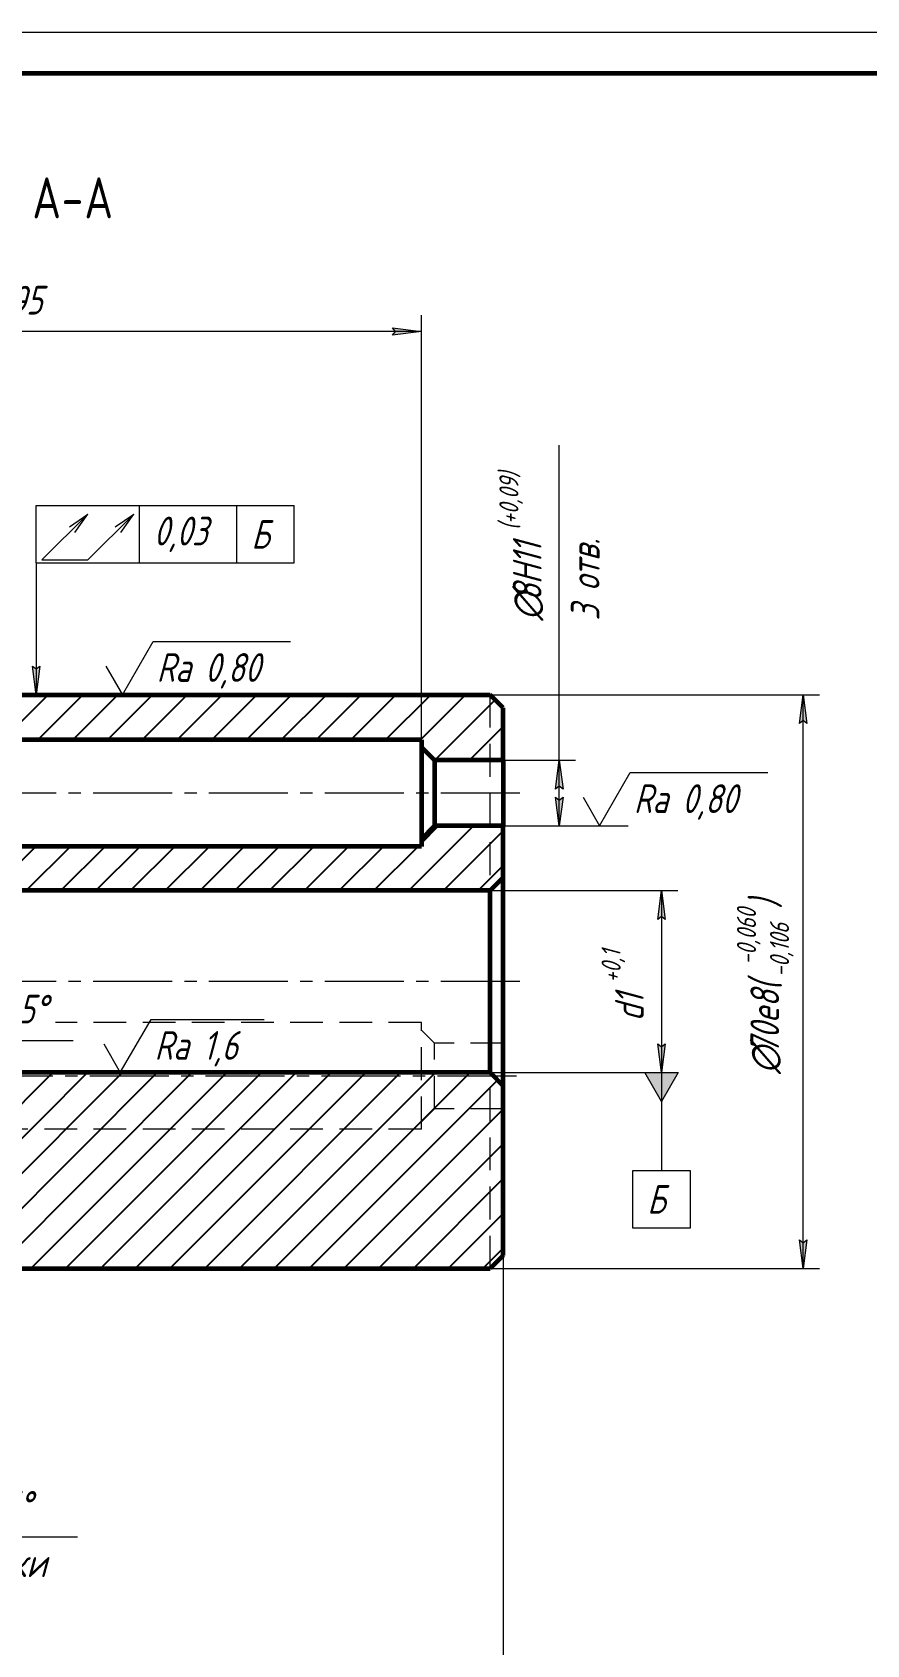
# Model space of a CAD drawing. Header units: millimetres. Extents: x 0 to 420, y 0 to 297.
# Drawn here: x 108.2 to 210, y 100.3 to 297 of the extents above; entities that cross this region are included whole.
import ezdxf

# ---------------------------------------------------------------- set-up
doc = ezdxf.new("R2010")
doc.units = ezdxf.units.MM
for name, pattern in [('K5LT_AXLED', [14.136858, 9.636858, -1.5, 1.5, -1.5]), ('K5LT_BASIC', [0]), ('K5LT_DASHED', [6, 4, -2]), ('K5LT_THIN', [0])]:
    doc.linetypes.add(name, pattern=pattern)
doc.layers.add('Системный слой', color=7, linetype='Continuous')
doc.layers.add('Системный слой (1)', color=252, linetype='Continuous', true_color=0x909090)
doc.styles.add('KDIMTEXTSTYLE', font='GOST_AU.SHX', dxfattribs={"width": 0.96, "oblique": 15, "height": 5})
doc.styles.add('KTEXTSTYLE', font='GOST_AU.SHX', dxfattribs={"width": 0.96, "height": 5})
doc.dimstyles.new('KDIMSTYLE (1.00)', dxfattribs={"dimtxt": 5, "dimasz": 1, "dimexe": 2, "dimexo": 0, "dimgap": 1, "dimtad": 1, "dimtxsty": 'KDIMTEXTSTYLE', "dimsah": 1, "dimcen": 0, "dimdle": 1, "dimadec": 0, "dimazin": 0, "dimtfac": 0.667, "dimtmove": 0, "dimatfit": 3, "dimfxl": 1, "dimtvp": 1, "dimtolj": 1, "dimtzin": 0, "dimarcsym": 0})

# ---------------------------------------------------------------- blocks, each defined once
blk = doc.blocks.new('T0')
at = {"layer": 'Системный слой (1)', "color": 7, "char_height": 5, "attachment_point": 1, "style": 'KTEXTSTYLE'}
for s, insert in [('\\H3.5;\\W0.965;\\Q15;\\Q0;\\H5.00;{\\c16711680;А}', (108.19, 279.3)), ('\\H3.5;\\W0.965;\\Q15;\\Q0;\\H5.00;{\\c16711680;А}', (114.54, 279.3)), ('\\H3.5;\\W0.965;\\Q15;\\Q0;\\H5.00;-', (111.76, 279.3))]:
    blk.add_mtext(s, dxfattribs=dict(at, insert=insert))
blk = doc.blocks.new('D2')
at = {"layer": 'Системный слой (1)'}
for points in [[(64.15, 93.82), (60.65, 93.36), (64.15, 92.9), (63.8, 93.36)], [(165.65, 93.36), (162.15, 93.82), (162.5, 93.36), (162.15, 92.9)]]:
    blk.add_hatch(color=7, dxfattribs=at).paths.add_polyline_path(points)
at = {"layer": 'Системный слой (1)', "color": 7, "linetype": 'K5LT_THIN', "lineweight": 18}
for p, q in [((165.65, 147.79), (165.65, 91.36)), ((60.65, 123.09), (60.65, 91.36)), ((60.65, 93.36), (64.15, 93.82)), ((64.15, 92.9), (60.65, 93.36)), ((60.65, 93.36), (165.65, 93.36)), ((64.15, 93.82), (63.8, 93.36)), ((63.8, 93.36), (64.15, 92.9)), ((162.5, 93.36), (162.15, 93.82)), ((162.15, 93.82), (165.65, 93.36)), ((165.65, 93.36), (162.15, 92.9)), ((162.15, 92.9), (162.5, 93.36))]:
    blk.add_line(p, q, dxfattribs=at)
blk.add_wipeout([(109.69, 94.36), (109.69, 99.35), (116.33, 99.35), (116.33, 94.36)]).dxf.layer = 'Системный слой (1)'
at = {"layer": 'Системный слой (1)', "color": 7, "insert": (109.69, 98.93), "char_height": 3.5, "attachment_point": 1, "style": 'KTEXTSTYLE'}
blk.add_mtext('\\H3.5;\\W0.965;\\Q15;\\Q15;105', dxfattribs=at)
blk = doc.blocks.new('KDIMARROW_01')
at = {"layer": 'Системный слой'}
blk.add_hatch(color=0, dxfattribs=at).paths.add_polyline_path([(-3.5, -0.46), (0, 0), (-3.5, 0.46), (-3.15, 0)])
at = {"layer": 'Системный слой', "color": 0, "linetype": 'K5LT_THIN', "lineweight": 18}
for p, q in [((-3.15, 0), (-3.5, 0.46)), ((-3.5, 0.46), (0, 0)), ((0, 0), (-3.5, -0.46)), ((-3.5, -0.46), (-3.15, 0))]:
    blk.add_line(p, q, dxfattribs=at)
at = {"layer": 'Системный слой (1)', "color": 0, "linetype": 'K5LT_THIN', "lineweight": 18}
blk.add_line((0, 0), (-1, 0), dxfattribs=at)
blk = doc.blocks.new('D4')
at = {"layer": 'Системный слой (1)'}
for points in [[(89.05, 113.47), (85.55, 113.93), (85.9, 113.47), (85.55, 113.01)], [(94.15, 113.93), (90.65, 113.47), (94.15, 113.01), (93.8, 113.47)]]:
    blk.add_hatch(color=7, dxfattribs=at).paths.add_polyline_path(points)
at = {"layer": 'Системный слой (1)', "color": 7, "linetype": 'K5LT_THIN', "lineweight": 18}
for p, q in [((90.65, 123.09), (90.65, 111.47)), ((89.05, 121.49), (89.05, 111.47)), ((89.05, 113.47), (83.55, 113.47)), ((89.05, 113.47), (85.55, 113.93)), ((85.55, 113.93), (85.9, 113.47)), ((85.9, 113.47), (85.55, 113.01)), ((85.55, 113.01), (89.05, 113.47)), ((90.65, 113.47), (89.05, 113.47)), ((94.15, 113.93), (90.65, 113.47)), ((90.65, 113.47), (94.15, 113.01)), ((90.65, 113.47), (94.15, 113.47)), ((93.8, 113.47), (94.15, 113.93)), ((94.15, 113.01), (93.8, 113.47))]:
    blk.add_line(p, q, dxfattribs=at)
blk.add_wipeout([(96.15, 107.47), (96.15, 119.55), (111.06, 119.55), (111.06, 107.47)]).dxf.layer = 'Системный слой (1)'
for p, q in [((90.65, 113.47), (96.15, 113.47)), ((94.15, 113.47), (113.69, 113.47))]:
    blk.add_line(p, q, dxfattribs=at)
at = {"layer": 'Системный слой (1)', "color": 7, "char_height": 3.5, "attachment_point": 1, "style": 'KTEXTSTYLE'}
for s, insert in [('\\H3.5;\\W0.965;\\Q15;\\Q15;1,6', (96.15, 119.06)), ('\\H3.5;\\W0.965;\\Q15;\\Q15;45', (102.35, 119.06)), ('\\H3.5;\\W0.965;\\Q15;\\Q15;°', (106.52, 119.06)), ('\\H3.5;\\W0.965;\\Q15;\\Q15;×', (100.6, 119.06)), ('\\H3.5;\\W0.965;\\Q15;\\Q15;4 фаски', (96.15, 112.05))]:
    blk.add_mtext(s, dxfattribs=dict(at, insert=insert))
blk = doc.blocks.new('KDIMARROW_02')
at = {"layer": 'Системный слой'}
blk.add_hatch(color=0, dxfattribs=at).paths.add_polyline_path([(3.15, 0), (3.5, 0.46), (0, 0), (3.5, -0.46)])
at = {"layer": 'Системный слой', "color": 0, "linetype": 'K5LT_THIN', "lineweight": 18}
for p, q in [((3.5, 0.46), (0, 0)), ((0, 0), (3.5, -0.46)), ((0, 0), (5.5, 0)), ((3.15, 0), (3.5, 0.46)), ((3.5, -0.46), (3.15, 0))]:
    blk.add_line(p, q, dxfattribs=at)
at = {"layer": 'Системный слой (1)', "color": 0, "linetype": 'K5LT_THIN', "lineweight": 18}
blk.add_line((0, 0), (-1, 0), dxfattribs=at)
blk = doc.blocks.new('D5')
at = {"layer": 'Системный слой (1)'}
for points in [[(202.24, 216.19), (201.78, 212.69), (202.24, 213.04), (202.7, 212.69)], [(202.24, 146.19), (201.78, 149.69), (202.24, 149.34), (202.7, 149.69)]]:
    blk.add_hatch(color=7, dxfattribs=at).paths.add_polyline_path(points)
at = {"layer": 'Системный слой (1)', "color": 7, "linetype": 'K5LT_THIN', "lineweight": 18}
for p, q in [((164.05, 216.19), (204.24, 216.19)), ((201.78, 212.69), (202.24, 216.19)), ((202.24, 216.19), (202.7, 212.69)), ((202.24, 146.19), (202.24, 216.19)), ((202.24, 213.04), (201.78, 212.69)), ((202.7, 212.69), (202.24, 213.04)), ((202.24, 146.19), (201.78, 149.69)), ((201.78, 149.69), (202.24, 149.34)), ((202.24, 149.34), (202.7, 149.69)), ((202.7, 149.69), (202.24, 146.19)), ((164.05, 146.19), (204.24, 146.19))]:
    blk.add_line(p, q, dxfattribs=at)
blk.add_wipeout([(201.24, 169.93), (193.88, 169.93), (193.88, 191.55), (201.24, 191.55)]).dxf.layer = 'Системный слой (1)'
at = {"layer": 'Системный слой (1)', "color": 7, "attachment_point": 1, "rotation": 90, "style": 'KTEXTSTYLE'}
for s, insert, char_height in [('\\H3.5;\\W0.965;\\Q15;\\Q15;)', (195.81, 190.15), 3.5), ('\\H3.5;\\W0.965;\\Q15;\\Q15;\\H2.33;-0,060', (194.16, 183.23), 2.3333), ('\\H3.5;\\W0.965;\\Q15;\\Q15;\\H2.33;-0,106', (198.19, 181.76), 2.3333), ('\\H3.5;\\W0.965;\\Q15;\\Q15;70e8(', (195.81, 172.34), 3.5), ('\\H3.5;\\W0.965;\\Q15;\\Q15;∅', (195.81, 169.93), 3.5)]:
    blk.add_mtext(s, dxfattribs=dict(at, insert=insert, char_height=char_height))
blk = doc.blocks.new('D6')
at = {"layer": 'Системный слой (1)'}
for points in [[(184.96, 192.29), (184.5, 188.79), (184.96, 189.14), (185.42, 188.79)], [(184.96, 173.24), (184.5, 173.59), (184.96, 170.09), (185.42, 173.59)]]:
    blk.add_hatch(color=7, dxfattribs=at).paths.add_polyline_path(points)
at = {"layer": 'Системный слой (1)', "color": 7, "linetype": 'K5LT_THIN', "lineweight": 18}
for p, q in [((164.05, 192.29), (186.96, 192.29)), ((184.5, 188.79), (184.96, 192.29)), ((184.96, 192.29), (185.42, 188.79)), ((184.96, 192.29), (184.96, 170.09)), ((184.96, 189.14), (184.5, 188.79)), ((185.42, 188.79), (184.96, 189.14)), ((184.96, 170.09), (184.5, 173.59)), ((184.5, 173.59), (184.96, 173.24)), ((184.96, 173.24), (185.42, 173.59)), ((185.42, 173.59), (184.96, 170.09)), ((164.05, 170.09), (186.96, 170.09))]:
    blk.add_line(p, q, dxfattribs=at)
blk.add_wipeout([(183.96, 176.35), (177.36, 176.35), (177.36, 185.64), (183.96, 185.64)]).dxf.layer = 'Системный слой (1)'
at = {"layer": 'Системный слой (1)', "color": 7, "attachment_point": 1, "rotation": 90, "style": 'KTEXTSTYLE'}
for s, insert, char_height in [('\\H3.5;\\W0.965;\\Q15;\\Q15;\\H2.33;+0,1', (177.64, 181.04), 2.3333), ('\\H3.5;\\W0.965;\\Q15;\\Q15;d1', (179.29, 176.35), 3.5)]:
    blk.add_mtext(s, dxfattribs=dict(at, insert=insert, char_height=char_height))
blk = doc.blocks.new('D11')
at = {"layer": 'Системный слой (1)'}
for points in [[(64.15, 260.95), (60.65, 260.49), (64.15, 260.03), (63.8, 260.49)], [(155.65, 260.49), (152.15, 260.95), (152.5, 260.49), (152.15, 260.03)]]:
    blk.add_hatch(color=7, dxfattribs=at).paths.add_polyline_path(points)
at = {"layer": 'Системный слой (1)', "color": 7, "linetype": 'K5LT_THIN', "lineweight": 18}
for p, q in [((60.65, 239.29), (60.65, 262.49)), ((155.65, 209.79), (155.65, 262.49)), ((60.65, 260.49), (64.15, 260.95)), ((64.15, 260.03), (60.65, 260.49)), ((155.65, 260.49), (60.65, 260.49)), ((64.15, 260.95), (63.8, 260.49)), ((63.8, 260.49), (64.15, 260.03)), ((152.5, 260.49), (152.15, 260.95)), ((152.15, 260.95), (155.65, 260.49)), ((155.65, 260.49), (152.15, 260.03)), ((152.15, 260.03), (152.5, 260.49))]:
    blk.add_line(p, q, dxfattribs=at)
blk.add_wipeout([(105.43, 261.49), (105.43, 266.49), (110.65, 266.49), (110.65, 261.49)]).dxf.layer = 'Системный слой (1)'
at = {"layer": 'Системный слой (1)', "color": 7, "insert": (105.43, 266.07), "char_height": 3.5, "attachment_point": 1, "style": 'KTEXTSTYLE'}
blk.add_mtext('\\H3.5;\\W0.965;\\Q15;\\Q15;95', dxfattribs=at)
blk = doc.blocks.new('D12')
at = {"layer": 'Системный слой (1)'}
for points in [[(172.94, 204.69), (172.48, 208.19), (172.02, 204.69), (172.48, 205.04)], [(172.48, 203.34), (172.02, 203.69), (172.48, 200.19), (172.94, 203.69)]]:
    blk.add_hatch(color=7, dxfattribs=at).paths.add_polyline_path(points)
at = {"layer": 'Системный слой (1)', "color": 7, "linetype": 'K5LT_THIN', "lineweight": 18}
for p, q in [((172.48, 208.19), (172.48, 223.23)), ((165.65, 208.19), (174.48, 208.19)), ((172.02, 204.69), (172.48, 208.19)), ((172.48, 208.19), (172.94, 204.69)), ((172.48, 200.19), (172.48, 208.19)), ((172.48, 205.04), (172.02, 204.69)), ((172.94, 204.69), (172.48, 205.04)), ((172.48, 200.19), (172.02, 203.69)), ((172.02, 203.69), (172.48, 203.34)), ((172.48, 203.34), (172.94, 203.69)), ((172.94, 203.69), (172.48, 200.19)), ((165.65, 200.19), (174.48, 200.19))]:
    blk.add_line(p, q, dxfattribs=at)
blk.add_wipeout([(178.48, 225.23), (164.89, 225.23), (164.89, 243.85), (178.48, 243.85)]).dxf.layer = 'Системный слой (1)'
blk.add_line((172.48, 223.23), (172.48, 246.62), dxfattribs=at)
at = {"layer": 'Системный слой (1)', "color": 7, "attachment_point": 1, "rotation": 90, "style": 'KTEXTSTYLE'}
for s, insert, char_height in [('\\H3.5;\\W0.965;\\Q15;\\Q15;\\H2.33;(+0,09)', (165.17, 236.3), 2.3333), ('\\H3.5;\\W0.965;\\Q15;\\Q15;8H11', (166.82, 227.64), 3.5), ('\\H3.5;\\W0.965;\\Q15;\\Q15;3 отв.', (173.9, 225.23), 3.5), ('\\H3.5;\\W0.965;\\Q15;\\Q15;∅', (166.82, 225.23), 3.5)]:
    blk.add_mtext(s, dxfattribs=dict(at, insert=insert, char_height=char_height))
blk = doc.blocks.new('D15')
at = {"layer": 'Системный слой (1)'}
for points in [[(98.25, 175.54), (98.66, 175.95), (98.71, 172.42), (97.75, 175.82)], [(98.81, 170.09), (98.15, 166.62), (98.63, 166.95), (99.07, 166.57)]]:
    blk.add_hatch(color=7, dxfattribs=at).paths.add_polyline_path(points)
at = {"layer": 'Системный слой (1)', "color": 7, "linetype": 'K5LT_THIN', "lineweight": 18}
for p, q in [((98.71, 172.42), (97.91, 177.86)), ((98.25, 175.54), (97.75, 175.82)), ((97.75, 175.82), (98.71, 172.42)), ((98.66, 175.95), (98.25, 175.54)), ((98.71, 172.42), (98.66, 175.95)), ((98.79, 171.26), (104.47, 174)), ((104.47, 174), (113.17, 174)), ((61.56, 169.17), (100.7, 172.59)), ((164.05, 170.09), (96.81, 170.09)), ((98.81, 170.09), (98.15, 166.62)), ((98.81, 170.09), (98.49, 164.6)), ((99.07, 166.57), (98.81, 170.09)), ((98.15, 166.62), (98.63, 166.95)), ((98.63, 166.95), (99.07, 166.57))]:
    blk.add_line(p, q, dxfattribs=at)
blk.add_arc((72.08, 170.09), 26.73, 360, 5, dxfattribs=at)
blk.add_wipeout([(106.47, 175), (106.47, 180.08), (110.98, 180.08), (110.98, 175)]).dxf.layer = 'Системный слой (1)'
at = {"layer": 'Системный слой (1)', "color": 7, "char_height": 3.5, "attachment_point": 1, "style": 'KTEXTSTYLE'}
for s, insert in [('\\H3.5;\\W0.965;\\Q15;\\Q15;5', (106.47, 179.59)), ('\\H3.5;\\W0.965;\\Q15;\\Q15;°', (108.42, 179.59))]:
    blk.add_mtext(s, dxfattribs=dict(at, insert=insert))
blk = doc.blocks.new('U9')
at = {"layer": 'Системный слой (1)', "color": 7, "linetype": 'K5LT_THIN', "lineweight": 18}
for p, q in [((118.92, 170.09), (122.67, 176.59)), ((122.67, 176.59), (136.46, 176.59)), ((116.9, 173.59), (118.92, 170.09))]:
    blk.add_line(p, q, dxfattribs=at)
at = {"layer": 'Системный слой (1)', "color": 7, "insert": (123.1, 175.16), "char_height": 3.5, "attachment_point": 1, "style": 'KTEXTSTYLE'}
blk.add_mtext('\\H3.5;\\W0.965;\\Q15;\\Q15;Ra 1,6', dxfattribs=at)
blk = doc.blocks.new('U10')
at = {"layer": 'Системный слой (1)', "color": 7, "linetype": 'K5LT_THIN', "lineweight": 18}
for p, q in [((177.4, 200.19), (181.15, 206.69)), ((181.15, 206.69), (197.91, 206.69)), ((175.38, 203.69), (177.4, 200.19)), ((174.48, 200.19), (180.9, 200.19))]:
    blk.add_line(p, q, dxfattribs=at)
at = {"layer": 'Системный слой (1)', "color": 7, "insert": (181.58, 205.26), "char_height": 3.5, "attachment_point": 1, "style": 'KTEXTSTYLE'}
blk.add_mtext('\\H3.5;\\W0.965;\\Q15;\\Q15;Ra 0,80', dxfattribs=at)
blk = doc.blocks.new('U11')
at = {"layer": 'Системный слой (1)', "color": 7, "linetype": 'K5LT_THIN', "lineweight": 18}
for p, q in [((119.19, 216.19), (122.94, 222.69)), ((122.94, 222.69), (139.69, 222.69)), ((117.17, 219.69), (119.19, 216.19))]:
    blk.add_line(p, q, dxfattribs=at)
at = {"layer": 'Системный слой (1)', "color": 7, "insert": (123.36, 221.26), "char_height": 3.5, "attachment_point": 1, "style": 'KTEXTSTYLE'}
blk.add_mtext('\\H3.5;\\W0.965;\\Q15;\\Q15;Ra 0,80', dxfattribs=at)
blk = doc.blocks.new('U13')
at = {"layer": 'Системный слой (1)'}
blk.add_hatch(color=7, dxfattribs=at).paths.add_polyline_path([(186.98, 170.09), (182.94, 170.09), (184.96, 166.59)])
at = {"layer": 'Системный слой (1)', "color": 7, "linetype": 'K5LT_THIN', "lineweight": 18}
for p, q in [((184.96, 166.59), (182.94, 170.09)), ((182.94, 170.09), (186.98, 170.09)), ((186.98, 170.09), (184.96, 166.59)), ((184.96, 170.09), (184.96, 158.14)), ((181.46, 151.14), (181.46, 158.14)), ((181.46, 158.14), (188.46, 158.14)), ((188.46, 158.14), (188.46, 151.14)), ((188.46, 151.14), (181.46, 151.14))]:
    blk.add_line(p, q, dxfattribs=at)
at = {"layer": 'Системный слой (1)', "color": 7, "insert": (183.21, 156.39), "char_height": 3.5, "attachment_point": 1, "style": 'KTEXTSTYLE'}
blk.add_mtext('\\H3.5;\\W0.965;\\Q15;\\Q15;{\\c16711680;Б}', dxfattribs=at)
blk = doc.blocks.new('U14')
at = {"layer": 'Системный слой (1)'}
blk.add_hatch(color=7, dxfattribs=at).paths.add_polyline_path([(108.65, 219.34), (108.19, 219.69), (108.65, 216.19), (109.11, 219.69)])
at = {"layer": 'Системный слой (1)', "color": 7, "linetype": 'K5LT_THIN', "lineweight": 18}
for p, q in [((108.65, 232.28), (108.65, 239.28)), ((108.65, 239.28), (121.25, 239.28)), ((109.35, 232.63), (114.95, 238.23)), ((112.71, 236.66), (114.95, 238.23)), ((113.38, 235.99), (114.95, 238.23)), ((114.95, 232.63), (120.55, 238.23)), ((118.31, 236.66), (120.55, 238.23)), ((118.98, 235.99), (120.55, 238.23)), ((121.25, 232.28), (121.25, 239.28)), ((121.25, 239.28), (133.15, 239.28)), ((133.15, 232.28), (133.15, 239.28)), ((133.15, 239.28), (140.15, 239.28)), ((140.15, 232.28), (140.15, 239.28)), ((108.65, 232.28), (108.65, 216.19)), ((108.65, 232.28), (121.25, 232.28)), ((109.35, 232.63), (114.95, 232.63)), ((121.25, 232.28), (133.15, 232.28)), ((133.15, 232.28), (140.15, 232.28)), ((108.65, 216.19), (108.19, 219.69)), ((108.19, 219.69), (108.65, 219.34)), ((108.65, 219.34), (109.11, 219.69)), ((109.11, 219.69), (108.65, 216.19))]:
    blk.add_line(p, q, dxfattribs=at)
at = {"layer": 'Системный слой (1)', "color": 7, "char_height": 3.5, "attachment_point": 4, "style": 'KTEXTSTYLE'}
for s, insert in [('\\H3.5;\\W0.965;\\Q15;\\Q15;0,03', (123, 235.75)), ('\\H3.5;\\W0.965;\\Q15;\\Q15;{\\c16711680;Б}', (134.9, 235.75))]:
    blk.add_mtext(s, dxfattribs=dict(at, insert=insert))
blk = doc.blocks.new('U15')
at = {"color": 7, "linetype": 'K5LT_THIN', "lineweight": 18}
blk.add_line((0, 297), (420, 297), dxfattribs=at)
at = {"color": 150, "linetype": 'K5LT_BASIC', "lineweight": 60, "true_color": 0x0080ff}
blk.add_line((20, 292), (415, 292), dxfattribs=at)

msp = doc.modelspace()

# ---------------------------------------------------------------- hatches: boundary and pattern name
at = {"layer": 'Системный слой (1)'}
h = msp.add_hatch(dxfattribs=at)
h.set_pattern_fill('', angle=45, style=0, pattern_type=0)
h.set_pattern_definition([(45, (0, 0), (-2.12132, 2.12132), [])])
h.paths.add_polyline_path([(165.65, 147.79), (165.65, 168.49), (164.05, 170.09), (72.08, 170.09), (61.563, 169.17), (60.884, 168.816), (60.65, 168.174), (60.65, 123.09), (62.25, 121.49), (89.05, 121.49), (90.65, 123.09), (90.65, 144.19), (91.236, 145.604), (92.65, 146.19), (164.05, 146.19)])
h.paths.add_polyline_path([(165.65, 193.89), (165.65, 200.19), (157.25, 200.19), (155.65, 198.59), (155.65, 197.69), (61.65, 197.69), (60.65, 196.69), (60.65, 194.206), (60.943, 193.499), (61.563, 193.21), (72.08, 192.29), (164.05, 192.29)])
h.paths.add_polyline_path([(165.65, 208.19), (165.65, 214.59), (164.05, 216.19), (92.65, 216.19), (91.236, 216.776), (90.65, 218.19), (90.65, 239.29), (89.05, 240.89), (62.25, 240.89), (60.65, 239.29), (60.65, 211.69), (61.65, 210.69), (155.65, 210.69), (155.65, 209.79), (157.25, 208.19)])

# ---------------------------------------------------------------- linework, layer by layer
at = {"layer": 'Системный слой (1)', "color": 150, "linetype": 'K5LT_BASIC', "lineweight": 60, "true_color": 0x0080ff}
for p, q in [((92.65, 216.19), (164.05, 216.19)), ((165.65, 214.59), (164.05, 216.19)), ((165.65, 208.19), (165.65, 214.59)), ((155.65, 210.69), (61.65, 210.69)), ((155.65, 210.69), (155.65, 209.79)), ((155.65, 209.79), (157.25, 208.19)), ((155.65, 209.79), (155.65, 198.59)), ((165.65, 208.19), (157.25, 208.19)), ((157.25, 208.19), (157.25, 200.19)), ((165.65, 208.19), (165.65, 200.19)), ((155.65, 198.59), (157.25, 200.19)), ((165.65, 200.19), (157.25, 200.19)), ((165.65, 193.89), (165.65, 200.19)), ((155.65, 197.69), (61.65, 197.69)), ((155.65, 198.59), (155.65, 197.69)), ((164.05, 192.29), (165.65, 193.89)), ((165.65, 168.49), (165.65, 193.89)), ((164.05, 192.29), (72.08, 192.29)), ((164.05, 170.09), (164.05, 192.29)), ((164.05, 170.09), (72.08, 170.09)), ((164.05, 170.09), (165.65, 168.49)), ((165.65, 147.79), (165.65, 168.49)), ((165.65, 147.79), (164.05, 146.19)), ((92.65, 146.19), (164.05, 146.19))]:
    msp.add_line(p, q, dxfattribs=at)
at = {"layer": 'Системный слой (1)', "color": 7, "linetype": 'K5LT_DASHED', "lineweight": 18}
for p, q in [((164.05, 146.19), (164.05, 216.19)), ((155.65, 176.19), (61.65, 176.19)), ((155.65, 163.19), (155.65, 176.19)), ((155.65, 175.29), (157.25, 173.69)), ((165.65, 173.69), (157.25, 173.69)), ((157.25, 165.69), (157.25, 173.69)), ((155.65, 164.09), (157.25, 165.69)), ((165.65, 165.69), (157.25, 165.69)), ((155.65, 163.19), (61.65, 163.19))]:
    msp.add_line(p, q, dxfattribs=at)
at = {"layer": 'Системный слой (1)', "color": 30, "linetype": 'K5LT_AXLED', "lineweight": 18, "true_color": 0xff8000}
for p, q in [((167.65, 204.19), (58.65, 204.19)), ((167.65, 181.19), (58.65, 181.19)), ((58.65, 169.69), (167.65, 169.69))]:
    msp.add_line(p, q, dxfattribs=at)

# ---------------------------------------------------------------- block references
at = {"layer": 'Системный слой (1)'}
msp.add_blockref('T0', (0, 0), dxfattribs=at)

# ---------------------------------------------------------------- next in the draw order: dimensions: what is measured, and where the dimension line sits
at = {"layer": 'Системный слой (1)', "color": 7}
for base, p1, p2, picture, middle in [((155.65, 260.493), (60.65, 239.29), (155.65, 209.79), 'D11', (108.15, 260.493)), ((60.65, 93.358), (165.65, 147.79), (60.65, 123.09), 'D2', (113.15, 93.358))]:
    dim = msp.add_linear_dim(base=base, p1=p1, p2=p2, dimstyle='KDIMSTYLE (1.00)', override={"dimexo": 0, "dimpost": '\\H3.5;\\W0.965;\\Q15;<>', "dimblk1": 'KDIMARROW_01', "dimblk2": 'KDIMARROW_01', "dimse1": 0, "dimse2": 0, "dimclrt": 7, "dimtol": 1, "dimtp": 0, "dimtm": 0, "dimtdec": 5, "dimtolj": 1}, dxfattribs=at)
    dim.commit()
    dim.dimension.update_dxf_attribs({"geometry": picture, "text_midpoint": middle, "dimtype": 160})

# ---------------------------------------------------------------- next in the draw order: block references
at = {"layer": 'Системный слой (1)'}
for name in ['U14', 'U11']:
    msp.add_blockref(name, (0, 0), dxfattribs=at)

# ---------------------------------------------------------------- next in the draw order: dimensions: what is measured, and where the dimension line sits
at = {"layer": 'Системный слой (1)', "color": 7}
dim = msp.add_linear_dim(base=(202.24, 146.19), p1=(164.05, 216.19), p2=(164.05, 146.19), angle=90, dimstyle='KDIMSTYLE (1.00)', override={"dimexo": 0, "dimpost": '\\H3.5;\\W0.965;\\Q15;∅<>\\H3.5;\\W0.965;\\Q15;\\Q15;e8', "dimblk1": 'KDIMARROW_01', "dimblk2": 'KDIMARROW_01', "dimse1": 0, "dimse2": 0, "dimclrt": 7, "dimtol": 1, "dimtp": -0.06, "dimtm": 0.106, "dimtdec": 5, "dimtolj": 1}, dxfattribs=at)
dim.commit()
dim.dimension.update_dxf_attribs({"geometry": 'D5', "text_midpoint": (202.24, 181.19), "dimtype": 160})
dim = msp.add_linear_dim(base=(90.65, 113.469), p1=(89.05, 121.49), p2=(90.65, 123.09), dimstyle='KDIMSTYLE (1.00)', override={"dimexo": 0, "dimpost": '\\H3.5;\\W0.965;\\Q15;<>\\H3.5;\\W0.965;\\Q15;\\Q15;\\Q15;×\\Q15;45\\Q15;°\\Q15;\\X\\H3.5;\\W0.965;\\Q15;\\Q15;4 фаски', "dimblk1": 'KDIMARROW_02', "dimblk2": 'KDIMARROW_02', "dimse1": 0, "dimse2": 0, "dimclrt": 7, "dimtol": 1, "dimtp": 0, "dimtm": 0, "dimtdec": 5, "dimtolj": 1}, dxfattribs=at)
dim.commit()
dim.dimension.update_dxf_attribs({"geometry": 'D4', "text_midpoint": (103.918, 113.469)})

# ---------------------------------------------------------------- next in the draw order: dimensions: what is measured, and where the dimension line sits
dim = msp.add_linear_dim(base=(172.483, 200.19), p1=(165.65, 208.19), p2=(165.65, 200.19), angle=90, dimstyle='KDIMSTYLE (1.00)', override={"dimexo": 0, "dimpost": '\\H3.5;\\W0.965;\\Q15;∅<>\\H3.5;\\W0.965;\\Q15;\\Q15;H11\\X\\H3.5;\\W0.965;\\Q15;\\Q15;3 отв.', "dimblk1": 'KDIMARROW_01', "dimblk2": 'KDIMARROW_01', "dimse1": 0, "dimse2": 0, "dimclrt": 7, "dimtol": 1, "dimtp": 0.09, "dimtm": 0, "dimtdec": 5, "dimtolj": 1}, dxfattribs=at)
dim.commit()
dim.dimension.update_dxf_attribs({"geometry": 'D12', "text_midpoint": (172.483, 234.927)})
dim = msp.add_linear_dim(base=(184.958, 192.29), p1=(164.05, 170.09), p2=(164.05, 192.29), angle=90, text='\\H3.5;\\W0.965;\\Q15;\\H3.5;\\W0.965;\\Q15;\\Q15;d1\\H0.65x;\\S+0,1^ ;\\H1.5x;', dimstyle='KDIMSTYLE (1.00)', override={"dimexo": 0, "dimblk1": 'KDIMARROW_01', "dimblk2": 'KDIMARROW_01', "dimse1": 0, "dimse2": 0, "dimclrt": 7, "dimtolj": 1}, dxfattribs=at)
dim.commit()
dim.dimension.update_dxf_attribs({"geometry": 'D6', "text_midpoint": (184.958, 181.19), "dimtype": 160})

# ---------------------------------------------------------------- next in the draw order: block references
at = {"layer": 'Системный слой (1)'}
for name in ['U10', 'U13']:
    msp.add_blockref(name, (0, 0), dxfattribs=at)

# ---------------------------------------------------------------- next in the draw order: dimensions: what is measured, and where the dimension line sits
at = {"layer": 'Системный слой (1)', "color": 7}
dim = msp.add_angular_dim_2l(base=(45.427, 168.026), line1=((72.08, 170.09), (61.563, 169.17)), line2=((72.08, 170.09), (164.05, 170.09)), dimstyle='KDIMSTYLE (1.00)', override={"dimtih": 1, "dimtoh": 1, "dimpost": '\\H3.5;\\W0.965;\\Q15;<>', "dimblk1": 'KDIMARROW_02', "dimblk2": 'KDIMARROW_02', "dimclrt": 7, "dimtol": 1, "dimtp": 0, "dimtm": 0, "dimtdec": 5, "dimtmove": 1, "dimtolj": 1}, dxfattribs=at)
dim.commit()
dim.dimension.update_dxf_attribs({"geometry": 'D15', "text_midpoint": (106.472, 173.998), "dimtype": 162})

# ---------------------------------------------------------------- next in the draw order: block references
msp.add_blockref('U15', (0, 0))
at = {"layer": 'Системный слой (1)'}
msp.add_blockref('U9', (0, 0), dxfattribs=at)

doc.saveas('drawing.dxf')
